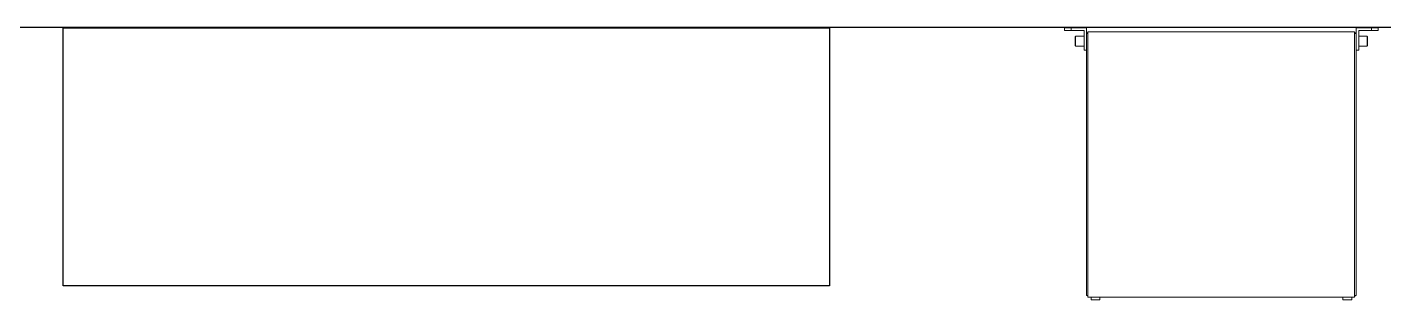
# Model space of a CAD drawing. Extents: x 39751 to 116307, y -36149 to -14965.
# Drawn here: x 98179 to 101250, y -21017 to -20400 of the extents above; entities that cross this region are included whole.
import ezdxf

# ---------------------------------------------------------------- set-up
doc = ezdxf.new("R2010")
doc.units = 0
doc.header["$LTSCALE"] = 1500
doc.layers.add('北京电气管路', color=3, linetype='Continuous')

msp = doc.modelspace()

# ---------------------------------------------------------------- linework, layer by layer
msp.add_line((90775.7, -20400), (112815.7, -20400))
at = {"color": 7, "linetype": 'Continuous', "lineweight": 15}
for p, q in [((100527, -20407.7), (100527, -20401.7)), ((100527, -20401.7), (100542, -20401.7)), ((100542, -20407.7), (100527, -20407.7)), ((100542, -20401.7), (100542, -20407.7)), ((100542, -20401.7), (100577, -20401.7)), ((100571, -20407.7), (100542, -20407.7)), ((100571, -20451.7), (100571, -20407.7)), ((100577, -20401.7), (100577, -20413.2)), ((100577, -20413.2), (100579.5, -20413.2)), ((100577, -20414.7), (100577, -20413.2)), ((100577, -21006.7), (100577, -20414.7)), ((100577, -20414.7), (100579.5, -20414.7)), ((100579.5, -21010.7), (100579.5, -20410.7)), ((100579.5, -20410.7), (101039.5, -20410.7)), ((101183, -20410.7), (101039.5, -20410.7)), ((101183, -20410.7), (101183, -20414.7)), ((101183, -21006.7), (101183, -20414.7)), ((101183, -20414.7), (101187, -20414.7)), ((101184.5, -20413.2), (101187, -20413.2)), ((101184.5, -20414.7), (101184.5, -20413.2)), ((101222, -20401.7), (101187, -20401.7)), ((101187, -20401.7), (101187, -20413.2)), ((101187, -20414.7), (101187, -20413.2)), ((101187, -21006.7), (101187, -20414.7)), ((101193, -20451.7), (101193, -20407.7)), ((101193, -20407.7), (101222, -20407.7)), ((101222, -20407.7), (101222, -20401.7)), ((101222, -20401.7), (101237, -20401.7)), ((101237, -20407.7), (101222, -20407.7)), ((101237, -20401.7), (101237, -20407.7)), ((100551, -20431.7), (100551, -20421.7)), ((100551, -20441.7), (100551, -20431.7)), ((100552, -20420.7), (100552, -20431.7)), ((100552, -20431.7), (100552, -20442.7)), ((101212, -20442.7), (101212, -20420.7)), ((101213, -20421.7), (101213, -20441.7)), ((100577, -20451.7), (100571, -20451.7)), ((101187, -20451.7), (101193, -20451.7)), ((100579.5, -21006.7), (100577, -21006.7)), ((101039.5, -21010.7), (100579.5, -21010.7)), ((100607, -21016.7), (100587, -21016.7)), ((101039.5, -21010.7), (101183, -21010.7)), ((101177, -21016.7), (101157, -21016.7)), ((101183, -21006.7), (101183, -21010.7)), ((101187, -21006.7), (101183, -21006.7)), ((101184.5, -21008.2), (101183, -21008.2)), ((101184.5, -21006.7), (101184.5, -21008.2))]:
    msp.add_line(p, q, dxfattribs=at)
for points in [[(100552, -20420.7), (100551, -20421.7)], [(100551, -20441.7), (100552, -20442.7)], [(100571, -20420.7), (100552, -20420.7)], [(100552, -20442.7), (100571, -20442.7)], [(101212, -20420.7), (101193, -20420.7)], [(101193, -20442.7), (101212, -20442.7)], [(101213, -20421.7), (101212, -20420.7)], [(101212, -20442.7), (101213, -20441.7)], [(100587, -21010.7), (100587, -21016.7)], [(100607, -21016.7), (100607, -21010.7)], [(101157, -21010.7), (101157, -21016.7)], [(101177, -21016.7), (101177, -21010.7)]]:
    msp.add_open_spline(points, degree=1, dxfattribs=at)
at = {"layer": '北京电气管路', "color": 0, "lineweight": -3}
msp.add_lwpolyline([(98260.3, -20401.4), (99994.9, -20401.4), (99994.9, -20984.9), (98260.3, -20984.9)], close=True, dxfattribs=at)

doc.saveas('drawing.dxf')
